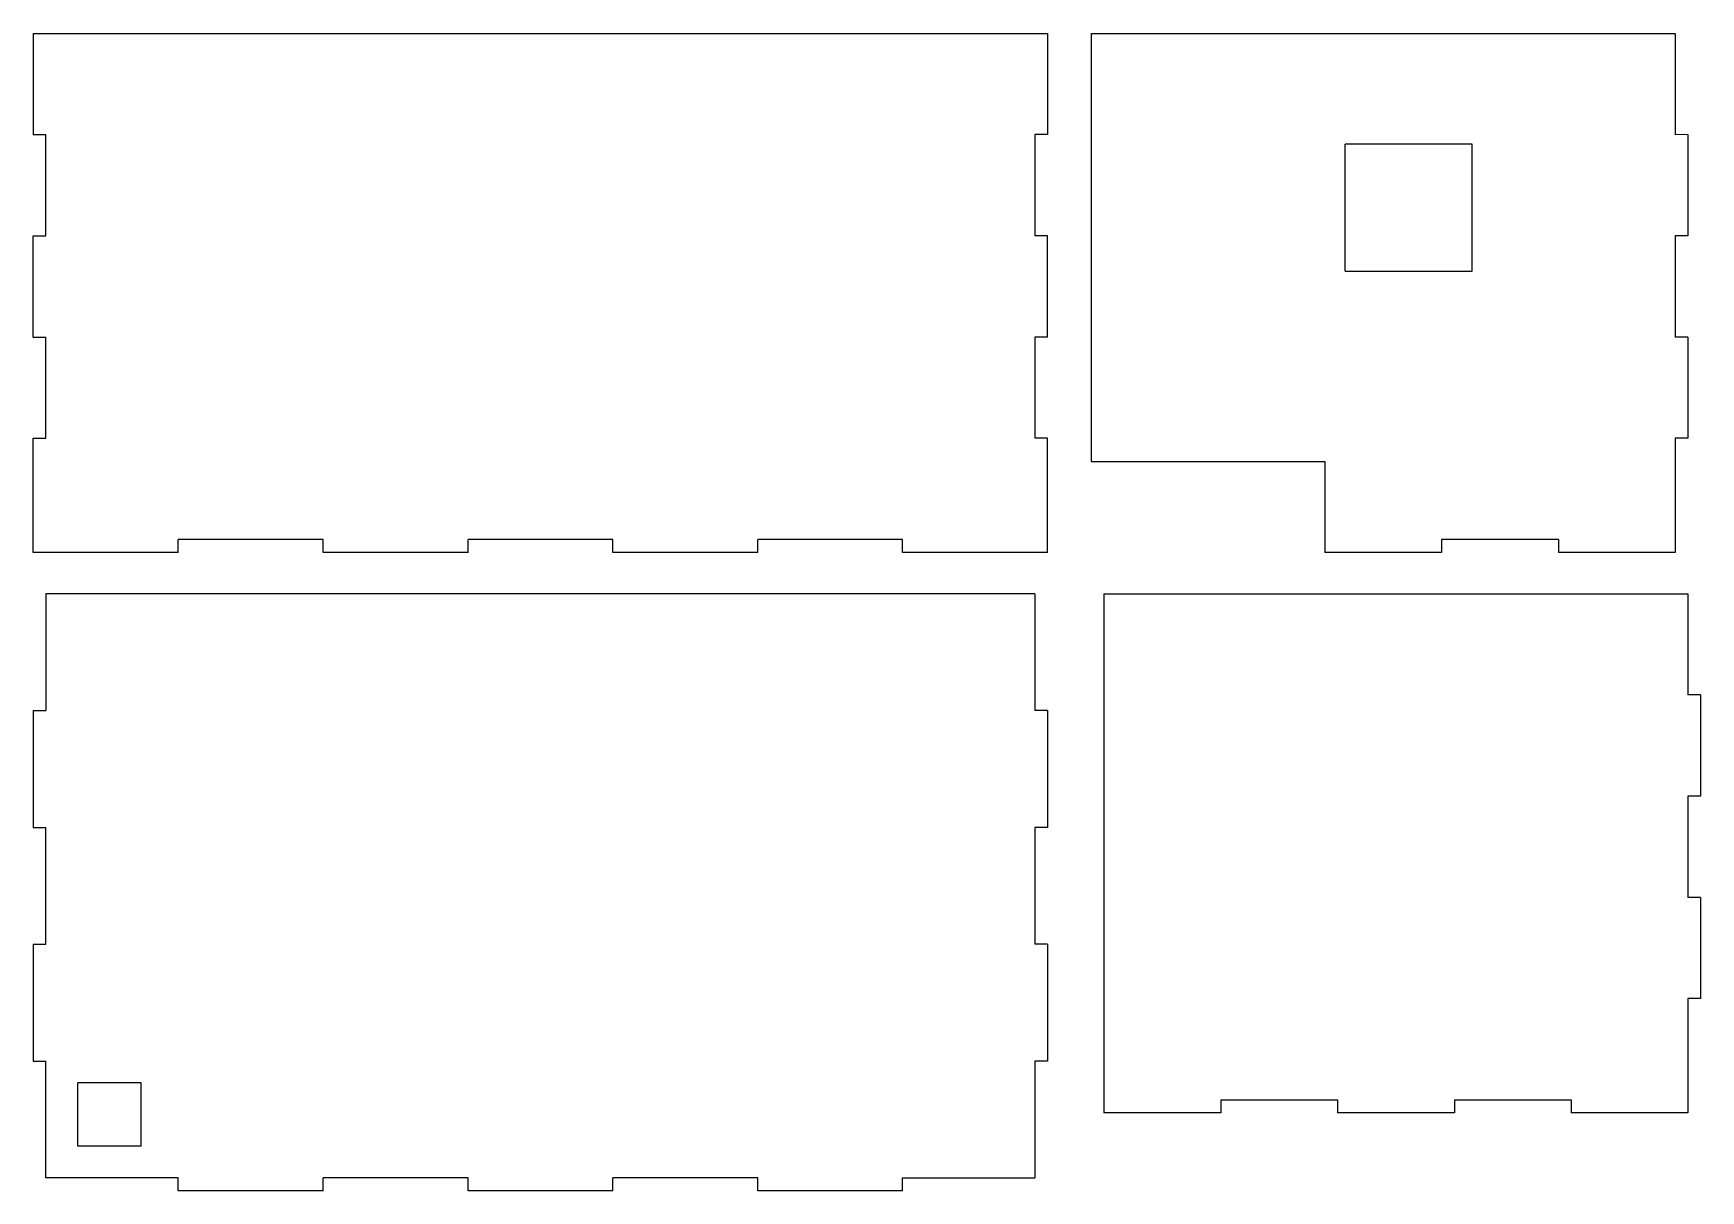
# Model space of a CAD drawing. Header units: millimetres. Extents: x 193 to 325, y 22 to 113.
import ezdxf

# ---------------------------------------------------------------- set-up
doc = ezdxf.new("R2010")
doc.units = ezdxf.units.MM
doc.header["$MEASUREMENT"] = 0
doc.layers.get('0').update_dxf_attribs({"linetype": 'CONTINUOUS'})

msp = doc.modelspace()

# ---------------------------------------------------------------- linework, layer by layer
at = {"color": 1}
for p, q in [((193.49, 113.34), (193.49, 105.37)), ((193.49, 113.34), (273.37, 113.34)), ((273.37, 113.34), (273.37, 105.37)), ((276.82, 113.34), (322.82, 113.34)), ((276.82, 113.34), (276.82, 79.63)), ((322.82, 113.34), (322.82, 105.36)), ((193.49, 105.37), (194.49, 105.37)), ((194.49, 97.4), (194.49, 105.37)), ((272.37, 105.37), (272.37, 97.4)), ((273.37, 105.37), (272.37, 105.37)), ((323.82, 105.37), (323.82, 97.4)), ((306.82, 104.63), (296.82, 104.63)), ((296.82, 94.63), (296.82, 104.63)), ((306.82, 94.63), (306.82, 104.63)), ((193.49, 89.43), (193.49, 97.4)), ((193.49, 97.4), (194.49, 97.4)), ((273.37, 97.4), (272.37, 97.4)), ((273.37, 89.43), (273.37, 97.4)), ((322.82, 97.4), (322.82, 89.43)), ((296.82, 94.63), (306.82, 94.63)), ((193.49, 89.43), (194.49, 89.43)), ((194.49, 81.46), (194.49, 89.43)), ((272.37, 89.43), (272.37, 81.46)), ((273.37, 89.43), (272.37, 89.43)), ((323.82, 89.43), (323.82, 81.46)), ((193.49, 72.48), (193.49, 81.46)), ((193.49, 81.46), (194.49, 81.46)), ((273.37, 81.46), (272.37, 81.46)), ((273.37, 72.48), (273.37, 81.46)), ((322.82, 81.46), (322.82, 72.48)), ((276.82, 79.63), (295.22, 79.63)), ((295.22, 79.63), (295.22, 72.48)), ((204.9, 72.48), (193.49, 72.48)), ((216.32, 73.49), (204.9, 73.49)), ((204.9, 72.48), (204.9, 73.49)), ((216.32, 72.48), (216.32, 73.49)), ((227.73, 72.48), (216.32, 72.48)), ((239.14, 73.49), (227.73, 73.49)), ((227.73, 72.48), (227.73, 73.49)), ((239.14, 72.48), (239.14, 73.49)), ((250.55, 72.48), (239.14, 72.48)), ((261.96, 73.49), (250.55, 73.49)), ((250.55, 72.48), (250.55, 73.49)), ((261.96, 72.48), (261.96, 73.49)), ((273.37, 72.48), (261.96, 72.48)), ((304.42, 72.48), (295.22, 72.48)), ((313.62, 73.49), (304.42, 73.49)), ((304.42, 73.49), (304.42, 72.48)), ((313.62, 73.49), (313.62, 72.48)), ((322.82, 72.48), (313.62, 72.48)), ((272.37, 69.22), (194.49, 69.22)), ((194.49, 69.22), (194.49, 60.02)), ((272.37, 69.22), (272.37, 60.02)), ((277.82, 69.22), (323.82, 69.22)), ((277.82, 69.22), (277.82, 28.36)), ((323.82, 69.22), (323.82, 61.25)), ((324.82, 61.25), (324.82, 53.28)), ((193.49, 60.02), (193.49, 50.82)), ((193.49, 60.02), (194.49, 60.02)), ((273.37, 60.02), (272.37, 60.02)), ((273.37, 60.02), (273.37, 50.82)), ((323.82, 53.28), (323.82, 45.31)), ((193.49, 50.82), (194.49, 50.82)), ((194.49, 41.62), (194.49, 50.82)), ((273.37, 50.82), (272.37, 50.82)), ((272.37, 50.82), (272.37, 41.62)), ((324.82, 45.31), (324.82, 37.34)), ((193.49, 41.62), (194.49, 41.62)), ((193.49, 41.62), (193.49, 32.42)), ((273.37, 41.62), (272.37, 41.62)), ((273.37, 41.62), (273.37, 32.42)), ((323.82, 37.34), (323.82, 28.36)), ((193.49, 32.42), (194.49, 32.42)), ((194.49, 23.22), (194.49, 32.42)), ((273.37, 32.42), (272.37, 32.42)), ((272.37, 32.42), (272.37, 23.22)), ((196.99, 25.72), (196.99, 30.72)), ((201.99, 30.72), (196.99, 30.72)), ((201.99, 25.72), (201.99, 30.72)), ((287.02, 29.36), (296.22, 29.36)), ((287.02, 29.36), (287.02, 28.36)), ((296.22, 29.36), (296.22, 28.36)), ((305.42, 29.36), (305.42, 28.36)), ((305.42, 29.36), (314.62, 29.36)), ((314.62, 29.36), (314.62, 28.36)), ((287.02, 28.36), (277.82, 28.36)), ((305.42, 28.36), (296.22, 28.36)), ((323.82, 28.36), (314.62, 28.36)), ((201.99, 25.72), (196.99, 25.72)), ((204.9, 23.22), (194.49, 23.22)), ((227.73, 23.22), (216.32, 23.22)), ((250.55, 23.22), (239.14, 23.22)), ((261.96, 23.22), (272.37, 23.22)), ((216.32, 22.22), (204.9, 22.22)), ((239.14, 22.22), (227.73, 22.22)), ((261.96, 22.22), (250.55, 22.22))]:
    msp.add_line(p, q, dxfattribs=at)
at = {"color": 1, "linetype": 'Continuous'}
for p, q in [((323.82, 105.37), (322.82, 105.36)), ((323.82, 97.4), (322.82, 97.4)), ((323.82, 89.43), (322.82, 89.43)), ((323.82, 81.46), (322.82, 81.46)), ((324.82, 61.25), (323.82, 61.25)), ((324.82, 53.28), (323.82, 53.28)), ((324.82, 45.31), (323.82, 45.31)), ((324.82, 37.34), (323.82, 37.34)), ((204.9, 22.22), (204.9, 23.22)), ((216.32, 22.22), (216.32, 23.22)), ((227.73, 22.22), (227.73, 23.22)), ((239.14, 22.22), (239.14, 23.22)), ((250.55, 22.22), (250.55, 23.22)), ((261.96, 22.22), (261.96, 23.22))]:
    msp.add_line(p, q, dxfattribs=at)

doc.saveas('drawing.dxf')
